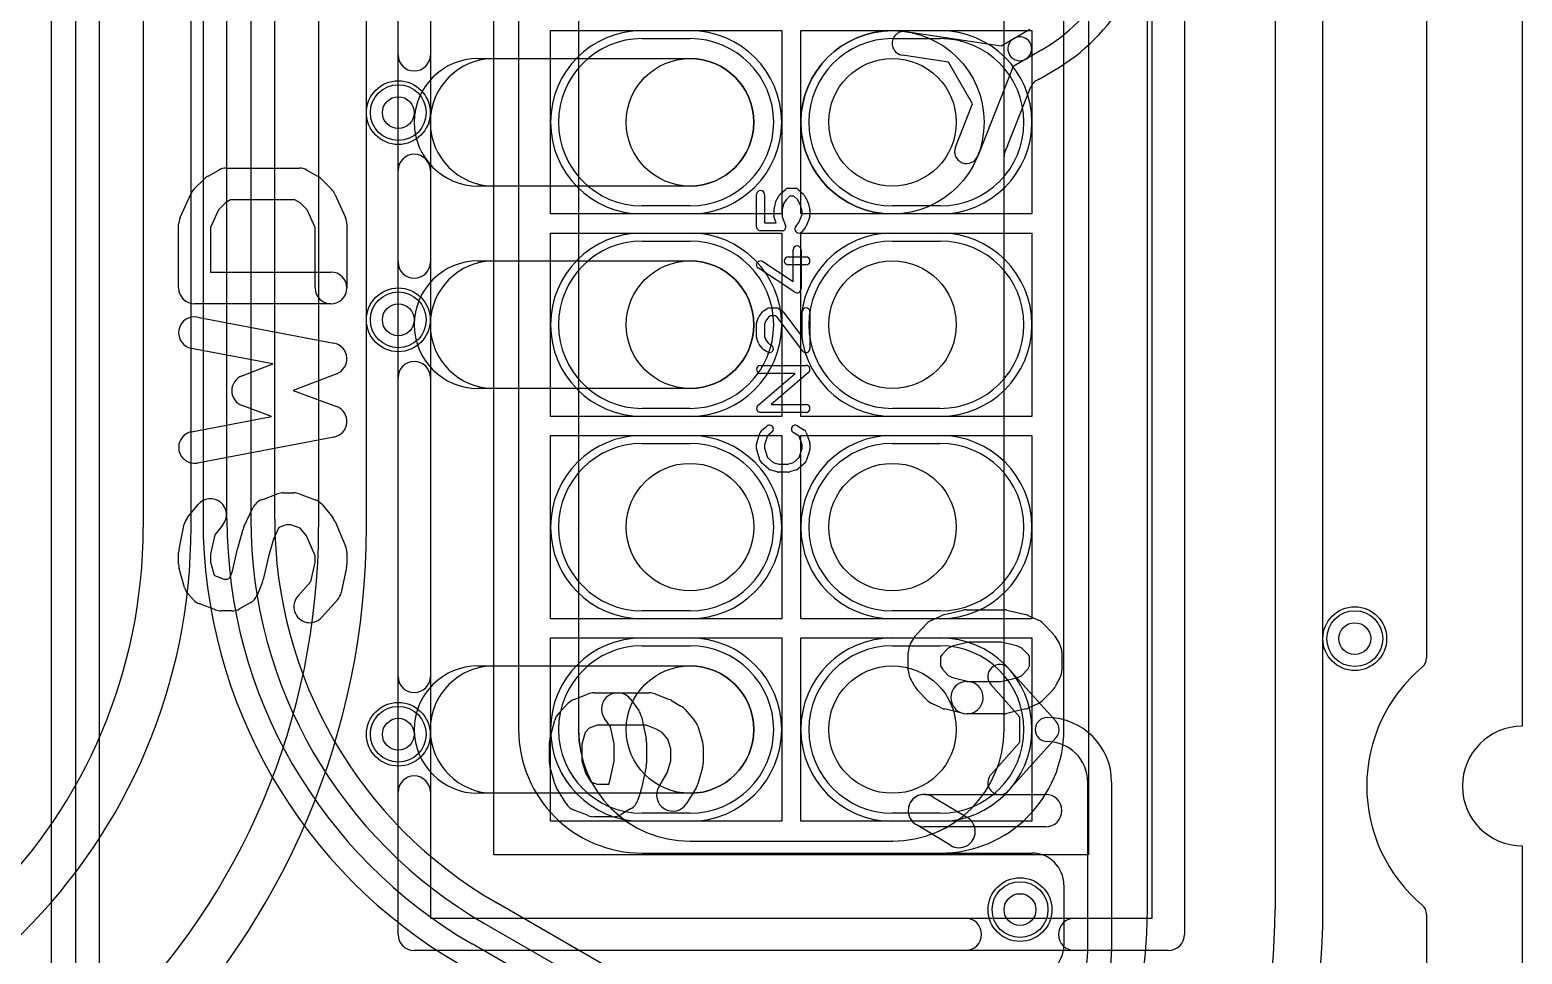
# Model space of a CAD drawing. Extents: x 0 to 57.1, y 0 to 59.8.
# Drawn here: x 47.79 to 57.15, y 20.32 to 26.12 of the extents above; entities that cross this region are included whole.
import ezdxf

# ---------------------------------------------------------------- set-up
doc = ezdxf.new("R2010")
doc.units = 0
for name, color, linetype in [('Hole', 1, 'CONTINUOUS'), ('L1', 3, 'CONTINUOUS'), ('L2', 3, 'CONTINUOUS'), ('L3', 3, 'CONTINUOUS'), ('L4', 3, 'CONTINUOUS'), ('MetalMask-A', 176, 'CONTINUOUS'), ('Outline', 7, 'CONTINUOUS'), ('PartsArea-A', 111, 'CONTINUOUS'), ('PartsArea-B', 111, 'CONTINUOUS'), ('PartsSilk-A', 221, 'CONTINUOUS'), ('Resist-A', 2, 'CONTINUOUS'), ('Resist-B', 2, 'CONTINUOUS'), ('Silk-A', 140, 'CONTINUOUS')]:
    doc.layers.add(name, color=color, linetype=linetype)

msp = doc.modelspace()

# ---------------------------------------------------------------- linework, layer by layer
at = {"layer": 'Hole'}
for centre, radius in [((51.93, 25.53953), 0.4), ((53.2, 25.53953), 0.4), ((50.1, 25.6), 0.1), ((51.93, 24.26953), 0.4), ((53.2, 24.26953), 0.4), ((50.1, 24.3), 0.1), ((51.93, 22.99953), 0.4), ((53.2, 22.99953), 0.4), ((56.1, 22.3), 0.1), ((51.93, 21.72953), 0.4), ((53.2, 21.72953), 0.4), ((50.1, 21.7), 0.1), ((54, 20.6), 0.1)]:
    msp.add_circle(centre, radius, dxfattribs=at)
at = {"layer": 'L1'}
for p, q in [((56.54996, 33.66575), (56.54996, 22.17925)), ((55.90004, 20.6), (55.90004, 28.2)), ((54.8, 20.6), (54.8, 28.1)), ((55.6, 28.1), (55.6, 20.6)), ((48.49996, 27.3), (48.49996, 23)), ((48.8, 23), (48.8, 27.3)), ((49.6, 27.3), (49.6, 23)), ((49.90004, 23), (49.90004, 27.3)), ((50.85496, 26.3814), (50.85496, 21.72953)), ((51.63, 26.11453), (51.93, 26.11453)), ((53.2, 26.11453), (53.5, 26.11453)), ((50.7, 25.93953), (51.93, 25.93953)), ((51.93, 25.13953), (50.7, 25.13953)), ((51.93, 24.96453), (51.63, 24.96453)), ((53.5, 24.96453), (53.2, 24.96453)), ((51.63, 24.84453), (51.93, 24.84453)), ((53.2, 24.84453), (53.5, 24.84453)), ((50.7, 24.66953), (51.93, 24.66953)), ((51.93, 23.86953), (50.7, 23.86953)), ((51.93, 23.69453), (51.63, 23.69453)), ((53.5, 23.69453), (53.2, 23.69453)), ((51.63, 23.57453), (51.93, 23.57453)), ((53.2, 23.57453), (53.5, 23.57453)), ((51.93, 22.42453), (51.63, 22.42453)), ((53.5, 22.42453), (53.2, 22.42453)), ((51.63, 22.30453), (51.93, 22.30453)), ((53.2, 22.30453), (53.5, 22.30453)), ((53.2, 22.30453), (53.5, 22.30453)), ((50.7, 22.12953), (51.93, 22.12953)), ((53.92881, 22.11261), (54.2264, 21.7795)), ((53.99997, 21.8078), (53.81695, 22.01267)), ((53.99997, 21.65126), (53.99997, 21.8078)), ((53.81695, 21.44639), (53.99997, 21.65126)), ((54.2264, 21.67956), (53.92881, 21.34645)), ((54.425, 20.335), (54.425, 21.4)), ((54.575, 21.4), (54.575, 20.335)), ((51.93, 21.32953), (50.7, 21.32953)), ((51.93, 21.15453), (51.63, 21.15453)), ((53.5, 21.15453), (53.2, 21.15453)), ((53.5, 21.15453), (53.2, 21.15453)), ((51.63, 20.95449), (54.07496, 20.95449)), ((54.27496, 20.75449), (54.27496, 20.37504)), ((56.54996, 20.57075), (56.54996, 14.77017))]:
    msp.add_line(p, q, dxfattribs=at)
for centre in [(50.1, 25.6), (50.1, 24.3), (56.1, 22.3), (50.1, 21.7), (54, 20.6)]:
    msp.add_circle(centre, 0.2, dxfattribs=at)
for centre, radius, start, end in [((51.63, 25.53953), 0.575, 90, -90), ((51.93, 25.53953), 0.575, -90, 90), ((53.2, 25.53953), 0.575, 90, -90), ((53.5, 25.53953), 0.575, -90, 90), ((50.7, 25.53953), 0.4, 90, -90), ((51.93, 25.53953), 0.4, -90, 90), ((51.63, 24.26953), 0.575, 90, -90), ((51.93, 24.26953), 0.575, -90, 90), ((53.2, 24.26953), 0.575, 90, -90), ((53.5, 24.26953), 0.575, -90, 90), ((50.7, 24.26953), 0.4, 90, -90), ((51.93, 24.26953), 0.4, -90, 90), ((51.63, 22.99953), 0.575, 90, -90), ((51.93, 22.99953), 0.575, -90, 90), ((53.2, 22.99953), 0.575, 90, -90), ((53.5, 22.99953), 0.575, -90, 90), ((45.2, 23), 3.6, -90, 0), ((45.2, 23), 4.4, -90, 0), ((45.2, 23), 3.29996, -90, 0), ((45.2, 23), 4.70004, -90, 0), ((51.63, 21.72953), 0.575, 90, -90), ((51.93, 21.72953), 0.575, -90, 90), ((53.2, 21.72953), 0.575, 90, -90), ((53.2, 21.72953), 0.575, 90, -90), ((53.5, 21.72953), 0.575, -90, 90), ((53.5, 21.72953), 0.575, -90, 90), ((50.7, 21.72953), 0.4, 90, -90), ((51.93, 21.72953), 0.4, -90, 90), ((53.87288, 22.06264), 0.075, 41.77882, -138.2234), ((57.15, 21.375), 0.97499, 130.008121, -130.008121), ((56.47496, 22.17925), 0.075, -49.991968, 0), ((51.63, 21.72953), 0.77504, 180, -90), ((54.17047, 21.72953), 0.075, 90, -90), ((54.17047, 21.4), 0.40453, 0, 90), ((54.17047, 21.72953), 0.075, -41.77882, 41.77882), ((54.17047, 21.4), 0.25453, 0, 90), ((53.87288, 21.39642), 0.075, 138.22118, -41.7766), ((54.07496, 20.75449), 0.2, 0, 90), ((51.9, 20.6), 3.7, -90, 0), ((51.9, 20.6), 2.9, -90, 0), ((51.9, 20.6), 4.00004, -90, 0), ((56.47496, 20.57075), 0.075, 0, 49.991968), ((53.865, 20.335), 0.56, -90, 0), ((53.865, 20.335), 0.71, -90, 0), ((54.07496, 20.37504), 0.2, -90, 0)]:
    msp.add_arc(centre, radius, start, end, dxfattribs=at)
at = {"layer": 'L2'}
for p, q in [((56.54996, 33.66575), (56.54996, 22.17925)), ((51.22995, 26.80954), (51.22995, 21.72952)), ((53.90002, 21.73165), (53.90002, 26.80952)), ((51.93172, 21.0295), (53.20002, 21.0295)), ((56.54996, 20.57075), (56.54996, 14.77017))]:
    msp.add_line(p, q, dxfattribs=at)
for centre in [(50.1, 25.6), (50.1, 24.3), (56.1, 22.3), (50.1, 21.7), (54, 20.6)]:
    msp.add_circle(centre, 0.2, dxfattribs=at)
for centre, radius, start, end in [((57.15, 21.375), 0.97499, 130.008121, -130.008121), ((56.47496, 22.17925), 0.075, -49.991968, 0), ((51.92999, 21.72952), 0.70004, 180, -90), ((53.20002, 21.72953), 0.70003, -90, 0), ((53.97502, 21.73165), 0.075, 180, -178.380223), ((51.93172, 20.9545), 0.075, 90, 91.321741), ((56.47496, 20.57075), 0.075, 0, 49.991968)]:
    msp.add_arc(centre, radius, start, end, dxfattribs=at)
at = {"layer": 'L3'}
for p, q in [((56.54996, 33.66575), (56.54996, 22.17925)), ((51.23003, 26.79911), (51.23003, 23.00995)), ((53.96107, 26.06553), (54.0625, 26.1241)), ((53.284, 26.10837), (53.88227, 26.02003)), ((53.88227, 26.02003), (53.96107, 26.06553)), ((53.55056, 25.91737), (53.26208, 25.95997)), ((54.03607, 25.93563), (53.95725, 25.89013)), ((54.1375, 25.99419), (54.03607, 25.93563)), ((53.70251, 25.65419), (53.55056, 25.91737)), ((53.95725, 25.89013), (53.73461, 25.32785)), ((54.11999, 25.81083), (54.21252, 25.86425)), ((53.92123, 25.39159), (54.06792, 25.76203)), ((54.10031, 25.79946), (54.11811, 25.80975)), ((53.59515, 25.38307), (53.70251, 25.65419)), ((53.90531, 25.35144), (53.92078, 25.39048)), ((53.90004, 21.72953), (53.90004, 25.32381)), ((51.23003, 22.98911), (51.23003, 21.732)), ((51.93002, 21.02952), (53.19828, 21.02952)), ((56.54996, 20.57075), (56.54996, 14.77017))]:
    msp.add_line(p, q, dxfattribs=at)
for centre, radius in [((53.2, 25.53953), 0.575), ((50.1, 25.6), 0.2), ((50.1, 24.3), 0.2), ((56.1, 22.3), 0.2), ((50.1, 21.7), 0.2), ((54, 20.6), 0.2)]:
    msp.add_circle(centre, radius, dxfattribs=at)
for centre, radius, start, end in [((53.6, 26.92517), 1.075, -60.000072, 0), ((53.6, 26.92517), 1.22504, -60.000099, 0), ((53.27304, 26.03417), 0.075, 81.597659, -98.399185), ((53.99857, 26.00058), 0.075, 120.000728, -60.00027), ((53.99857, 26.00058), 0.075, -59.999272, 119.999752), ((54.13765, 25.73442), 0.075, 119.860489, 158.398622), ((54.1563, 25.7452), 0.075, 118.953697, 120.610019), ((53.66488, 25.35546), 0.075, 158.398622, -21.602066), ((53.99051, 25.36285), 0.075, 157.469452, 158.384417), ((53.97504, 25.32381), 0.075, 158.384417, 180), ((51.93, 22.99953), 0.70004, 179.229805, -179.229805), ((51.15503, 23.00995), 0.075, -0.771639, 0), ((51.15503, 22.98911), 0.075, 0, 0.771639), ((57.15, 21.375), 0.97499, 130.008121, -130.008121), ((56.47496, 22.17925), 0.075, -49.991968, 0), ((51.15503, 21.732), 0.075, -1.871994, 0), ((51.93002, 21.72955), 0.70003, 180, -90), ((53.20001, 21.72953), 0.70003, -90, 0), ((53.19828, 20.95452), 0.075, 88.678259, 90), ((56.47496, 20.57075), 0.075, 0, 49.991968)]:
    msp.add_arc(centre, radius, start, end, dxfattribs=at)
at = {"layer": 'L4'}
for p, q in [((48.22504, 15.85068), (48.22504, 34.6)), ((48.87496, 34.6), (48.87496, 23.04864)), ((56.54996, 33.66575), (56.54996, 22.17925)), ((49.32504, 23.04864), (49.32504, 30.2)), ((49.025, 23.04863), (49.025, 29.18432)), ((49.175, 29.18432), (49.175, 23.04863)), ((54.27504, 21.72953), (54.27505, 26.8)), ((47.925, 15.79766), (47.925, 26.43502)), ((48.075, 26.43502), (48.075, 15.79766)), ((50.85496, 26.38467), (50.85496, 21.72953)), ((51.63, 26.11453), (51.93, 26.11453)), ((53.2, 26.11453), (53.5, 26.11453)), ((50.6, 25.93953), (51.93, 25.93953)), ((51.93, 25.13953), (50.6, 25.13953)), ((51.93, 24.96453), (51.63, 24.96453)), ((53.5, 24.96453), (53.2, 24.96453)), ((51.63, 24.84453), (51.93, 24.84453)), ((53.2, 24.84453), (53.5, 24.84453)), ((50.6, 24.66953), (51.93, 24.66953)), ((51.93, 23.86953), (50.6, 23.86953)), ((51.93, 23.69453), (51.63, 23.69453)), ((53.5, 23.69453), (53.2, 23.69453)), ((51.63, 23.57453), (51.93, 23.57453)), ((53.2, 23.57453), (53.5, 23.57453)), ((51.93, 22.42453), (51.63, 22.42453)), ((53.5, 22.42453), (53.2, 22.42453)), ((51.63, 22.30453), (51.93, 22.30453)), ((53.2, 22.30453), (53.5, 22.30453)), ((50.6, 22.12953), (51.93, 22.12953)), ((51.93, 21.32953), (50.6, 21.32953)), ((51.93, 21.15453), (51.63, 21.15453)), ((53.5, 21.15453), (53.2, 21.15453)), ((51.63, 20.95449), (53.5, 20.95449)), ((51.70822, 20.07055), (50.71359, 20.64484)), ((50.63748, 20.51552), (51.16625, 20.21022)), ((56.54996, 20.57075), (56.54996, 14.77017)), ((51.09125, 20.08032), (50.56248, 20.38561))]:
    msp.add_line(p, q, dxfattribs=at)
for centre in [(50.1, 25.6), (50.1, 24.3), (56.1, 22.3), (50.1, 21.7), (54, 20.6)]:
    msp.add_circle(centre, 0.2, dxfattribs=at)
for centre, radius, start, end in [((51.63, 25.53953), 0.575, 90, -90), ((51.93, 25.53953), 0.575, -90, 90), ((53.2, 25.53953), 0.575, 90, -90), ((53.5, 25.53953), 0.575, -90, 90), ((50.6, 25.53953), 0.4, 90, -90), ((51.93, 25.53953), 0.4, -90, 90), ((51.63, 24.26953), 0.575, 90, -90), ((51.93, 24.26953), 0.575, -90, 90), ((53.2, 24.26953), 0.575, 90, -90), ((53.5, 24.26953), 0.575, -90, 90), ((50.6, 24.26953), 0.4, 90, -90), ((51.93, 24.26953), 0.4, -90, 90), ((51.63, 22.99953), 0.575, 90, -90), ((51.93, 22.99953), 0.575, -90, 90), ((53.2, 22.99953), 0.575, 90, -90), ((53.5, 22.99953), 0.575, -90, 90), ((52.1, 23.04865), 3.22504, -179.999822, -119.99997), ((52.1, 23.04863), 3.075, 180, -120.000398), ((52.1, 23.04863), 2.925, 180, -120.000479), ((52.1, 23.04862), 2.77496, 179.999587, -120.01476), ((51.63, 21.72953), 0.575, 90, -90), ((51.93, 21.72953), 0.575, -90, 90), ((53.2, 21.72953), 0.575, 90, -90), ((53.5, 21.72953), 0.575, -90, 90), ((50.6, 21.72953), 0.4, 90, -90), ((51.93, 21.72953), 0.4, -90, 90), ((57.15, 21.375), 0.97499, 130.008121, -130.008121), ((56.47496, 22.17925), 0.075, -49.991968, 0), ((51.63, 21.72953), 0.77504, 180, -90), ((53.5, 21.72953), 0.77504, -90, 0), ((50.74949, 20.71069), 0.075, -120.07937, -118.598266), ((56.47496, 20.57075), 0.075, 0, 49.991968)]:
    msp.add_arc(centre, radius, start, end, dxfattribs=at)
at = {"layer": 'MetalMask-A'}
for p, q in [((51.63, 26.06453), (51.93, 26.06453)), ((53.2, 26.06453), (53.5, 26.06453)), ((51.93, 25.01453), (51.63, 25.01453)), ((53.5, 25.01453), (53.2, 25.01453)), ((51.63, 24.79453), (51.93, 24.79453)), ((53.2, 24.79453), (53.5, 24.79453)), ((51.93, 23.74453), (51.63, 23.74453)), ((53.5, 23.74453), (53.2, 23.74453)), ((51.63, 23.52453), (51.93, 23.52453)), ((53.2, 23.52453), (53.5, 23.52453)), ((51.93, 22.47453), (51.63, 22.47453)), ((53.5, 22.47453), (53.2, 22.47453)), ((51.63, 22.25453), (51.93, 22.25453)), ((53.2, 22.25453), (53.5, 22.25453)), ((51.93, 21.20453), (51.63, 21.20453)), ((53.5, 21.20453), (53.2, 21.20453))]:
    msp.add_line(p, q, dxfattribs=at)
for centre, start, end in [((51.63, 25.53953), 90, -90), ((51.93, 25.53953), -90, 90), ((53.2, 25.53953), 90, -90), ((53.5, 25.53953), -90, 90), ((51.63, 24.26953), 90, -90), ((51.93, 24.26953), -90, 90), ((53.2, 24.26953), 90, -90), ((53.5, 24.26953), -90, 90), ((51.63, 22.99953), 90, -90), ((51.93, 22.99953), -90, 90), ((53.2, 22.99953), 90, -90), ((53.5, 22.99953), -90, 90), ((51.63, 21.72953), 90, -90), ((51.93, 21.72953), -90, 90), ((53.2, 21.72953), 90, -90), ((53.5, 21.72953), -90, 90)]:
    msp.add_arc(centre, 0.525, start, end, dxfattribs=at)
at = {"layer": 'Outline'}
for p, q in [((57.15, 34.095), (57.15, 21.75)), ((57.15, 21), (57.15, 11.5))]:
    msp.add_line(p, q, dxfattribs=at)
msp.add_arc((57.15, 21.375), 0.375, 90, -90, dxfattribs=at)
at = {"layer": 'PartsArea-A'}
for p, q in [((50.7, 20.94453), (50.7, 27.59453)), ((54.43, 27.59453), (54.43, 20.94453)), ((54.43, 20.94453), (50.7, 20.94453))]:
    msp.add_line(p, q, dxfattribs=at)
at = {"layer": 'PartsArea-B'}
for p, q in [((51.055, 24.96453), (51.055, 26.11453)), ((51.055, 26.11453), (52.505, 26.11453)), ((52.505, 26.11453), (52.505, 24.96453)), ((52.625, 24.96453), (52.625, 26.11453)), ((52.625, 26.11453), (54.075, 26.11453)), ((54.075, 26.11453), (54.075, 24.96453)), ((52.505, 24.96453), (51.055, 24.96453)), ((54.075, 24.96453), (52.625, 24.96453)), ((51.055, 23.69453), (51.055, 24.84453)), ((51.055, 24.84453), (52.505, 24.84453)), ((52.505, 24.84453), (52.505, 23.69453)), ((52.625, 23.69453), (52.625, 24.84453)), ((52.625, 24.84453), (54.075, 24.84453)), ((54.075, 24.84453), (54.075, 23.69453)), ((52.505, 23.69453), (51.055, 23.69453)), ((54.075, 23.69453), (52.625, 23.69453)), ((51.055, 22.42453), (51.055, 23.57453)), ((51.055, 23.57453), (52.505, 23.57453)), ((52.505, 23.57453), (52.505, 22.42453)), ((52.625, 22.42453), (52.625, 23.57453)), ((52.625, 23.57453), (54.075, 23.57453)), ((54.075, 23.57453), (54.075, 22.42453)), ((52.505, 22.42453), (51.055, 22.42453)), ((54.075, 22.42453), (52.625, 22.42453)), ((51.055, 21.15453), (51.055, 22.30453)), ((51.055, 22.30453), (52.505, 22.30453)), ((52.505, 22.30453), (52.505, 21.15453)), ((52.625, 21.15453), (52.625, 22.30453)), ((52.625, 22.30453), (54.075, 22.30453)), ((54.075, 22.30453), (54.075, 21.15453)), ((52.505, 21.15453), (51.055, 21.15453)), ((54.075, 21.15453), (52.625, 21.15453))]:
    msp.add_line(p, q, dxfattribs=at)
at = {"layer": 'PartsSilk-A'}
for p, q in [((50.0984, 20.44453), (50.0984, 28.09453)), ((50.3016, 28.09453), (50.3016, 20.54613)), ((55.0316, 28.09453), (55.0316, 20.44453)), ((54.8284, 20.54613), (54.8284, 27.99293)), ((52.49625, 25.08796), (52.52958, 25.11852)), ((52.54648, 25.12509), (52.59093, 25.12509)), ((52.60783, 25.11852), (52.64116, 25.08796)), ((52.34741, 24.88342), (52.34741, 25.0862)), ((52.39741, 25.0862), (52.39741, 24.90842)), ((52.45852, 24.94175), (52.45852, 24.99731)), ((52.45927, 25.00337), (52.47038, 25.04781)), ((52.47383, 25.05562), (52.49235, 25.0834)), ((52.51783, 25.03149), (52.50852, 24.99423)), ((52.53227, 25.05315), (52.51783, 25.03149)), ((52.55621, 25.07509), (52.53227, 25.05315)), ((52.5812, 25.07509), (52.55621, 25.07509)), ((52.60421, 25.05399), (52.5812, 25.07509)), ((52.62297, 25.01881), (52.60421, 25.05399)), ((52.63259, 24.98034), (52.62297, 25.01881)), ((52.64632, 25.08129), (52.66854, 25.03962)), ((52.67073, 25.03392), (52.68184, 24.98948)), ((52.39741, 24.90842), (52.46946, 24.90842)), ((52.46946, 24.90842), (52.46016, 24.93285)), ((52.50852, 24.99423), (52.50852, 24.94635)), ((52.50852, 24.94635), (52.5291, 24.89232)), ((52.59363, 24.88515), (52.6134, 24.90987)), ((52.6134, 24.90987), (52.63259, 24.96024)), ((52.63259, 24.96024), (52.63259, 24.98034)), ((52.68095, 24.94674), (52.65873, 24.88841)), ((52.68259, 24.98342), (52.68259, 24.95564)), ((52.50574, 24.85842), (52.37241, 24.85842)), ((52.65489, 24.88169), (52.63267, 24.85391)), ((52.57704, 24.54072), (52.57704, 24.73897)), ((52.62704, 24.73897), (52.62704, 24.49453)), ((52.58837, 24.4736), (52.35874, 24.6236)), ((52.38608, 24.66546), (52.57704, 24.54072)), ((52.54648, 24.69453), (52.65759, 24.69453)), ((52.65759, 24.64453), (52.54648, 24.64453)), ((52.3633, 24.32034), (52.38552, 24.3509)), ((52.39249, 24.3574), (52.41471, 24.37129)), ((52.42796, 24.37509), (52.47241, 24.37509)), ((52.48566, 24.37129), (52.50788, 24.3574)), ((52.51461, 24.35123), (52.63259, 24.19436)), ((52.63259, 24.19436), (52.63259, 24.35009)), ((52.68259, 24.35009), (52.68259, 24.11953)), ((52.34741, 24.19175), (52.34741, 24.27786)), ((52.3492, 24.28714), (52.36031, 24.31492)), ((52.40557, 24.29346), (52.39741, 24.27305)), ((52.39741, 24.27305), (52.39741, 24.19615)), ((52.42311, 24.31757), (52.40557, 24.29346)), ((52.43513, 24.32509), (52.42311, 24.31757)), ((52.46524, 24.32509), (52.43513, 24.32509)), ((52.47744, 24.31746), (52.46524, 24.32509)), ((52.63761, 24.1045), (52.47744, 24.31746)), ((52.36003, 24.15266), (52.34892, 24.18321)), ((52.39741, 24.19615), (52.40561, 24.17361)), ((52.40561, 24.17361), (52.4226, 24.15236)), ((52.4226, 24.15236), (52.44121, 24.14073)), ((52.38622, 24.1178), (52.364, 24.14558)), ((52.41471, 24.09833), (52.39249, 24.11222)), ((52.37241, 24.01397), (52.65759, 24.01397)), ((52.67386, 23.96999), (52.43999, 23.76953)), ((52.35614, 23.76351), (52.59001, 23.96397)), ((52.59001, 23.96397), (52.37241, 23.96397)), ((52.65759, 23.71953), (52.37241, 23.71953)), ((52.43999, 23.76953), (52.65759, 23.76953)), ((52.34869, 23.52743), (52.37091, 23.5941)), ((52.37863, 23.60541), (52.41196, 23.63318)), ((52.44396, 23.59476), (52.4161, 23.57155)), ((52.6145, 23.56976), (52.57768, 23.59277)), ((52.60418, 23.63517), (52.64862, 23.6074)), ((52.65909, 23.5941), (52.68131, 23.52743)), ((52.34741, 23.49175), (52.34741, 23.51953)), ((52.4161, 23.57155), (52.39741, 23.51547)), ((52.39741, 23.51547), (52.39741, 23.49565)), ((52.63259, 23.51547), (52.6145, 23.56976)), ((52.63259, 23.49565), (52.63259, 23.51547)), ((52.68259, 23.51953), (52.68259, 23.49175)), ((52.37082, 23.41469), (52.3486, 23.48413)), ((52.42261, 23.36461), (52.37817, 23.4035)), ((52.39741, 23.49565), (52.41632, 23.43655)), ((52.41632, 23.43655), (52.45156, 23.40571)), ((52.45156, 23.40571), (52.48734, 23.39453)), ((52.54266, 23.39453), (52.57844, 23.40571)), ((52.57844, 23.40571), (52.61368, 23.43655)), ((52.65183, 23.4035), (52.60739, 23.36461)), ((52.61368, 23.43655), (52.63259, 23.49565)), ((52.6814, 23.48413), (52.65918, 23.41469)), ((52.47606, 23.34567), (52.43161, 23.35956)), ((52.54648, 23.34453), (52.48352, 23.34453)), ((52.48734, 23.39453), (52.54266, 23.39453)), ((52.59839, 23.35956), (52.55394, 23.34567)), ((53.52546, 22.45094), (53.64401, 22.47861)), ((53.6671, 22.48127), (53.89433, 22.48127)), ((53.91742, 22.47861), (54.03598, 22.45094)), ((53.35641, 22.33215), (53.41569, 22.3944)), ((53.4463, 22.41639), (53.50558, 22.44406)), ((54.05586, 22.44406), (54.11514, 22.41639)), ((54.14575, 22.39439), (54.20502, 22.33214)), ((53.3137, 22.26672), (53.34334, 22.31513)), ((54.21809, 22.31513), (54.24773, 22.26672)), ((53.29875, 22.103), (53.29875, 22.21367)), ((53.51101, 22.19983), (53.50195, 22.18504)), ((53.54962, 22.24038), (53.51101, 22.19983)), ((53.58194, 22.25546), (53.54962, 22.24038)), ((53.6788, 22.27807), (53.58194, 22.25546)), ((53.88263, 22.27807), (53.6788, 22.27807)), ((53.9795, 22.25546), (53.88263, 22.27807)), ((54.01182, 22.24038), (53.9795, 22.25546)), ((54.05042, 22.19983), (54.01182, 22.24038)), ((54.05948, 22.18504), (54.05042, 22.19983)), ((54.26268, 22.21367), (54.26268, 22.103)), ((53.50195, 22.18504), (53.50195, 22.1285)), ((53.50195, 22.1285), (53.51305, 22.10777)), ((53.51305, 22.10777), (53.54962, 22.06937)), ((54.01182, 22.06937), (54.04838, 22.10777)), ((54.04838, 22.10777), (54.05948, 22.1285)), ((54.05948, 22.1285), (54.05948, 22.18504)), ((53.34043, 21.99969), (53.31079, 22.05502)), ((53.54962, 22.06937), (53.58194, 22.05429)), ((53.58194, 22.05429), (53.69019, 22.02902)), ((53.6671, 22.03168), (53.88263, 22.03168)), ((53.88263, 22.03168), (53.9795, 22.05429)), ((53.9795, 22.05429), (54.01182, 22.06937)), ((54.25064, 22.05502), (54.221, 21.99969)), ((51.20244, 21.91877), (51.29136, 21.95336)), ((51.32819, 21.96027), (51.67397, 21.96027)), ((51.55906, 21.91772), (51.60846, 21.84855)), ((51.7108, 21.95336), (51.79972, 21.91877)), ((51.81408, 21.91184), (51.87336, 21.87726)), ((53.41569, 21.91535), (53.35641, 21.9776)), ((54.20502, 21.97761), (54.14575, 21.91536)), ((51.10641, 21.8319), (51.16569, 21.89415)), ((51.89932, 21.85561), (51.95859, 21.78644)), ((53.50558, 21.86569), (53.4463, 21.89336)), ((53.64401, 21.83114), (53.52546, 21.85881)), ((53.89433, 21.82848), (53.6671, 21.82848)), ((54.03598, 21.85881), (53.91742, 21.83114)), ((54.11514, 21.89336), (54.05586, 21.86569)), ((51.05221, 21.67746), (51.08185, 21.78812)), ((51.29722, 21.73761), (51.27143, 21.71052)), ((51.34726, 21.75707), (51.29722, 21.73761)), ((51.6549, 21.75707), (51.34726, 21.75707)), ((51.43085, 21.7476), (51.3937, 21.79962)), ((51.45382, 21.64041), (51.43085, 21.7476)), ((51.62513, 21.81079), (51.65477, 21.67246)), ((51.7186, 21.73229), (51.6549, 21.75707)), ((51.75617, 21.71038), (51.7186, 21.73229)), ((51.97859, 21.75007), (52.00823, 21.65324)), ((51.04875, 21.51975), (51.04875, 21.65117)), ((51.27143, 21.71052), (51.25195, 21.6378)), ((51.25195, 21.6378), (51.25195, 21.53398)), ((51.45382, 21.53051), (51.45382, 21.64041)), ((51.65702, 21.65117), (51.65702, 21.51975)), ((51.79049, 21.67032), (51.75617, 21.71038)), ((51.80948, 21.6083), (51.79049, 21.67032)), ((51.25195, 21.53398), (51.27388, 21.45723)), ((51.78755, 21.45723), (51.80948, 21.53398)), ((51.80948, 21.53398), (51.80948, 21.6083)), ((52.01268, 21.6235), (52.01268, 21.51975)), ((51.0823, 21.38809), (51.05266, 21.49184)), ((51.27388, 21.45723), (51.30803, 21.40144)), ((51.42746, 21.40749), (51.45382, 21.53051)), ((51.65477, 21.49846), (51.62513, 21.36013)), ((51.73551, 21.37221), (51.78755, 21.45723)), ((52.00877, 21.49184), (51.97913, 21.38809)), ((51.15262, 21.26612), (51.09334, 21.36295)), ((51.30803, 21.40144), (51.34726, 21.38618)), ((51.34726, 21.38618), (51.41927, 21.38618)), ((51.41927, 21.38618), (51.42102, 21.3872)), ((51.42102, 21.3872), (51.42746, 21.40749)), ((51.62262, 21.35068), (51.60286, 21.28843)), ((51.9681, 21.36296), (51.90883, 21.26613)), ((53.40035, 21.32293), (54.16108, 21.32293)), ((53.45292, 21.30827), (53.67027, 21.17686)), ((51.29136, 21.18989), (51.20244, 21.22448)), ((51.44674, 21.18298), (51.32819, 21.18298)), ((51.55722, 21.23142), (51.49794, 21.19683)), ((53.56513, 21.00298), (53.34778, 21.13439)), ((54.16108, 21.11973), (53.40035, 21.11973)), ((50.3016, 20.54613), (54.8284, 20.54613)), ((54.93, 20.34293), (50.2, 20.34293))]:
    msp.add_line(p, q, dxfattribs=at)
for centre, radius, start, end in [((52.37241, 25.0862), 0.025, 0, 180), ((52.54648, 25.10009), 0.025, 90, 132.517452), ((52.59093, 25.10009), 0.025, 47.4797, 90), ((52.48352, 24.99731), 0.025, 165.969316, 180), ((52.49463, 25.04175), 0.025, 146.303576, 165.963757), ((52.51315, 25.06953), 0.025, 132.5203, 146.309933), ((52.62426, 25.06953), 0.025, 28.061701, 47.482548), ((52.64648, 25.02786), 0.025, 14.030684, 28.068205), ((52.48352, 24.94175), 0.025, 180, -159.146359), ((52.65759, 24.95564), 0.025, -20.856498, 0), ((52.65759, 24.98342), 0.025, 0, 14.036243), ((52.37241, 24.88342), 0.025, 180, -90), ((52.50574, 24.88342), 0.025, -90, 20.856498), ((52.61315, 24.86953), 0.025, 141.333033, -38.654777), ((52.63537, 24.89731), 0.025, -38.666967, -20.853641), ((52.60204, 24.73897), 0.025, 0, 180), ((52.37241, 24.64453), 0.025, 56.850263, -123.153564), ((52.54648, 24.66953), 0.025, 90, -90), ((52.65759, 24.66953), 0.025, -90, 90), ((52.60204, 24.49453), 0.025, -123.149737, 0), ((52.40574, 24.3362), 0.025, 122.005383, 143.979316), ((52.42796, 24.35009), 0.025, 90, 122.010019), ((52.47241, 24.35009), 0.025, 57.994617, 90), ((52.49463, 24.3362), 0.025, 36.952397, 57.989981), ((52.65759, 24.35009), 0.025, 0, 180), ((52.37241, 24.27786), 0.025, 158.207103, 180), ((52.38352, 24.30564), 0.025, 143.982737, 158.202147), ((52.37241, 24.19175), 0.025, 180, -160.015388), ((52.38352, 24.1612), 0.025, -160.02081, -141.345223), ((52.40574, 24.13342), 0.025, -141.333033, -122.010019), ((52.42796, 24.11953), 0.025, -122.005383, 57.989981), ((52.65759, 24.11953), 0.025, -143.047603, 0), ((52.37241, 23.98897), 0.025, 90, -90), ((52.65759, 23.98897), 0.025, -49.396219, 90), ((52.37241, 23.74453), 0.025, 130.603781, -90), ((52.65759, 23.74453), 0.025, -90, 90), ((52.39463, 23.5862), 0.025, 129.790899, 161.579545), ((52.42796, 23.61397), 0.025, -50.209101, 129.800498), ((52.59093, 23.61397), 0.025, 57.994617, -122.000747), ((52.63537, 23.5862), 0.025, 18.420455, 57.994617), ((52.37241, 23.51953), 0.025, 161.579545, 180), ((52.65759, 23.51953), 0.025, 0, 18.420455), ((52.37241, 23.49175), 0.025, 180, -162.253582), ((52.39463, 23.42231), 0.025, -162.253582, -131.188082), ((52.63537, 23.42231), 0.025, -48.811918, -17.746418), ((52.65759, 23.49175), 0.025, -17.746418, 0), ((52.43907, 23.38342), 0.025, -131.188082, -107.362228), ((52.48352, 23.36953), 0.025, -107.362228, -90), ((52.54648, 23.36953), 0.025, -90, -72.637772), ((52.59093, 23.38342), 0.025, -72.637772, -48.811918), ((53.6671, 22.37967), 0.1016, 90, 103.136219), ((53.89433, 22.37967), 0.1016, 76.863781, 90), ((53.48927, 22.32433), 0.1016, 115.021323, 136.399709), ((53.54855, 22.352), 0.1016, 103.136219, 115.021323), ((54.01289, 22.352), 0.1016, 64.978677, 76.863781), ((54.07217, 22.32433), 0.1016, 43.596207, 64.978677), ((53.42999, 22.26208), 0.1016, 136.399709, 148.523651), ((54.13144, 22.26208), 0.1016, 31.476349, 43.596207), ((53.40035, 22.21367), 0.1016, 148.523651, 180), ((54.16108, 22.21367), 0.1016, 0, 31.476349), ((53.40035, 22.103), 0.1016, 180, -151.8207), ((54.16108, 22.103), 0.1016, -28.1793, 0), ((53.42999, 22.04767), 0.1016, -151.8207, -136.399709), ((53.6671, 21.93008), 0.1016, 90, -90), ((53.6671, 21.93008), 0.1016, -103.136219, 76.862158), ((54.13144, 22.04767), 0.1016, -43.596207, -28.1793), ((51.23927, 21.82408), 0.1016, 111.253717, 136.399939), ((51.32819, 21.85867), 0.1016, 90, 111.256102), ((51.47638, 21.85867), 0.1016, 35.5344, -144.46624), ((51.67397, 21.85867), 0.1016, 68.746283, 90), ((51.76289, 21.82408), 0.1016, 59.745187, 68.743898), ((53.48927, 21.98542), 0.1016, -136.399709, -115.021323), ((54.07217, 21.98542), 0.1016, -64.978677, -43.596207), ((51.17999, 21.76183), 0.1016, 136.399709, 165.005438), ((51.52578, 21.7895), 0.1016, 12.095151, 35.53376), ((51.82217, 21.7895), 0.1016, 40.593343, 59.743563), ((53.54855, 21.95775), 0.1016, -115.021323, -103.136219), ((53.89433, 21.93008), 0.1016, -90, -76.863781), ((54.01289, 21.95775), 0.1016, -76.863781, -64.978677), ((51.88144, 21.72033), 0.1016, 17.020636, 40.592425), ((51.15035, 21.65117), 0.1016, 165.003559, 180), ((51.55542, 21.65117), 0.1016, 0, 12.093908), ((51.91108, 21.6235), 0.1016, 0, 17.019532), ((51.15035, 21.51975), 0.1016, 180, -164.056063), ((51.55542, 21.51975), 0.1016, -12.095151, 0), ((51.91108, 21.51975), 0.1016, -15.944621, 0), ((51.17999, 21.416), 0.1016, -164.055379, -148.524742), ((51.52578, 21.38142), 0.1016, -17.611042, -12.093908), ((51.82217, 21.31917), 0.1016, 148.531405, -31.470954), ((51.88144, 21.416), 0.1016, -31.468595, -15.943937), ((51.23927, 21.31917), 0.1016, -148.523651, -111.256102), ((51.50602, 21.31917), 0.1016, -59.737474, -17.610985), ((53.40035, 21.22133), 0.1016, 58.83991, -121.157195), ((53.40035, 21.22133), 0.1016, 90, -90), ((54.16108, 21.22133), 0.1016, -90, 90), ((51.32819, 21.28458), 0.1016, -111.253717, -90), ((51.44674, 21.28458), 0.1016, -90, -59.736352), ((53.6177, 21.08992), 0.1016, -121.16009, 58.842805), ((50.2, 20.44453), 0.1016, 180, -90), ((54.93, 20.44453), 0.1016, -90, 0)]:
    msp.add_arc(centre, radius, start, end, dxfattribs=at)
at = {"layer": 'Resist-A'}
for p, q in [((51.63, 26.06453), (51.93, 26.06453)), ((53.2, 26.06453), (53.5, 26.06453)), ((51.93, 25.01453), (51.63, 25.01453)), ((53.5, 25.01453), (53.2, 25.01453)), ((51.63, 24.79453), (51.93, 24.79453)), ((53.2, 24.79453), (53.5, 24.79453)), ((51.93, 23.74453), (51.63, 23.74453)), ((53.5, 23.74453), (53.2, 23.74453)), ((51.63, 23.52453), (51.93, 23.52453)), ((53.2, 23.52453), (53.5, 23.52453)), ((51.93, 22.47453), (51.63, 22.47453)), ((53.5, 22.47453), (53.2, 22.47453)), ((51.63, 22.25453), (51.93, 22.25453)), ((53.2, 22.25453), (53.5, 22.25453)), ((51.93, 21.20453), (51.63, 21.20453)), ((53.5, 21.20453), (53.2, 21.20453))]:
    msp.add_line(p, q, dxfattribs=at)
for centre in [(50.1, 25.6), (50.1, 24.3), (56.1, 22.3), (50.1, 21.7), (54, 20.6)]:
    msp.add_circle(centre, 0.175, dxfattribs=at)
for centre, start, end in [((51.63, 25.53953), 90, -90), ((51.93, 25.53953), -90, 90), ((53.2, 25.53953), 90, -90), ((53.5, 25.53953), -90, 90), ((51.63, 24.26953), 90, -90), ((51.93, 24.26953), -90, 90), ((53.2, 24.26953), 90, -90), ((53.5, 24.26953), -90, 90), ((51.63, 22.99953), 90, -90), ((51.93, 22.99953), -90, 90), ((53.2, 22.99953), 90, -90), ((53.5, 22.99953), -90, 90), ((51.63, 21.72953), 90, -90), ((51.93, 21.72953), -90, 90), ((53.2, 21.72953), 90, -90), ((53.5, 21.72953), -90, 90)]:
    msp.add_arc(centre, 0.525, start, end, dxfattribs=at)
at = {"layer": 'Resist-B'}
for p, q in [((51.63, 26.06453), (51.93, 26.06453)), ((53.2, 26.06453), (53.5, 26.06453)), ((51.93, 25.01453), (51.63, 25.01453)), ((53.5, 25.01453), (53.2, 25.01453)), ((51.63, 24.79453), (51.93, 24.79453)), ((53.2, 24.79453), (53.5, 24.79453)), ((51.93, 23.74453), (51.63, 23.74453)), ((53.5, 23.74453), (53.2, 23.74453)), ((51.63, 23.52453), (51.93, 23.52453)), ((53.2, 23.52453), (53.5, 23.52453)), ((51.93, 22.47453), (51.63, 22.47453)), ((53.5, 22.47453), (53.2, 22.47453)), ((51.63, 22.25453), (51.93, 22.25453)), ((53.2, 22.25453), (53.5, 22.25453)), ((51.93, 21.20453), (51.63, 21.20453)), ((53.5, 21.20453), (53.2, 21.20453))]:
    msp.add_line(p, q, dxfattribs=at)
for centre in [(50.1, 25.6), (50.1, 24.3), (56.1, 22.3), (50.1, 21.7), (54, 20.6)]:
    msp.add_circle(centre, 0.175, dxfattribs=at)
for centre, start, end in [((51.63, 25.53953), 90, -90), ((51.93, 25.53953), -90, 90), ((53.2, 25.53953), 90, -90), ((53.5, 25.53953), -90, 90), ((51.63, 24.26953), 90, -90), ((51.93, 24.26953), -90, 90), ((53.2, 24.26953), 90, -90), ((53.5, 24.26953), -90, 90), ((51.63, 22.99953), 90, -90), ((51.93, 22.99953), -90, 90), ((53.2, 22.99953), 90, -90), ((53.5, 22.99953), -90, 90), ((51.63, 21.72953), 90, -90), ((51.93, 21.72953), -90, 90), ((53.2, 21.72953), 90, -90), ((53.5, 21.72953), -90, 90)]:
    msp.add_arc(centre, 0.525, start, end, dxfattribs=at)
at = {"layer": 'Silk-A'}
for p, q in [((55.0316, 28.09453), (55.0316, 20.44453)), ((54.8284, 20.54613), (54.8284, 27.99293)), ((50.0984, 25.96308), (50.0984, 26.93692)), ((50.3016, 26.93692), (50.3016, 25.96308)), ((48.81818, 25.11887), (48.88485, 25.18553)), ((48.90699, 25.20222), (48.97365, 25.23926)), ((49.02222, 25.25185), (49.47778, 25.25185)), ((49.52635, 25.23926), (49.59301, 25.20222)), ((49.61515, 25.18553), (49.68182, 25.11887)), ((50.0984, 24.66308), (50.0984, 25.23692)), ((50.3016, 25.23692), (50.3016, 24.66308)), ((48.73103, 24.94104), (48.7977, 25.08919)), ((49.7023, 25.08919), (49.76897, 24.94104)), ((49.01637, 25.0342), (48.97256, 24.9904)), ((49.04814, 25.05185), (49.01637, 25.0342)), ((49.45186, 25.05185), (49.04814, 25.05185)), ((49.48363, 25.0342), (49.45186, 25.05185)), ((49.52744, 24.9904), (49.48363, 25.0342)), ((48.97256, 24.9904), (48.92222, 24.87854)), ((49.57778, 24.87854), (49.52744, 24.9904)), ((48.72222, 24.5), (48.72222, 24.9)), ((48.92222, 24.87854), (48.92222, 24.6)), ((49.57778, 24.5), (49.57778, 24.87854)), ((49.77778, 24.9), (49.77778, 24.5)), ((48.92222, 24.6), (49.67778, 24.6)), ((49.67778, 24.4), (48.82222, 24.4)), ((48.84093, 24.31675), (49.69649, 24.15379)), ((49.31353, 24.02314), (48.80351, 24.12029)), ((49.1198, 23.94895), (49.31353, 24.02314)), ((49.71354, 23.96217), (49.43977, 23.85732)), ((50.0984, 22.06308), (50.0984, 23.93692)), ((50.3016, 23.93692), (50.3016, 22.06308)), ((49.43977, 23.85732), (49.71238, 23.75678)), ((48.80351, 23.59823), (49.30519, 23.69379)), ((49.30519, 23.69379), (49.12096, 23.76174)), ((49.69649, 23.56473), (48.84093, 23.40177)), ((48.77816, 23.05962), (48.84482, 23.1411)), ((49.24305, 23.17156), (49.34305, 23.20859)), ((49.37778, 23.21481), (49.44444, 23.21481)), ((49.47917, 23.20859), (49.57917, 23.17156)), ((49.62183, 23.14111), (49.6885, 23.05963)), ((49.13168, 23.00171), (49.18724, 23.12023)), ((49.70302, 23.03569), (49.76969, 22.88013)), ((48.72444, 22.8617), (48.75778, 23.01726)), ((48.94827, 22.9517), (48.92222, 22.83014)), ((48.99962, 23.01446), (48.94827, 22.9517)), ((49.09262, 22.86781), (49.12595, 22.98633)), ((49.35093, 22.99823), (49.31626, 22.92427)), ((49.3957, 23.01481), (49.35093, 22.99823)), ((49.42652, 23.01481), (49.3957, 23.01481)), ((49.48425, 22.99343), (49.42652, 23.01481)), ((49.52476, 22.94391), (49.48425, 22.99343)), ((49.57778, 22.82021), (49.52476, 22.94391)), ((49.05984, 22.72271), (49.09133, 22.86269)), ((49.31626, 22.92427), (49.28587, 22.81621)), ((48.72222, 22.76667), (48.72222, 22.84074)), ((48.92222, 22.83014), (48.92222, 22.78047)), ((48.92222, 22.78047), (48.9455, 22.69769)), ((49.28587, 22.81621), (49.25312, 22.67064)), ((49.55225, 22.65817), (49.57778, 22.77727)), ((49.57778, 22.77727), (49.57778, 22.82021)), ((49.77778, 22.84074), (49.77778, 22.76667)), ((48.7593, 22.62107), (48.72596, 22.73959)), ((48.9455, 22.69769), (48.94674, 22.69632)), ((48.94674, 22.69632), (49.00681, 22.67407)), ((49.00681, 22.67407), (49.02964, 22.67407)), ((49.02964, 22.67407), (49.04296, 22.68147)), ((49.04296, 22.68147), (49.05984, 22.72271)), ((49.24811, 22.65472), (49.21477, 22.57324)), ((49.47011, 22.5669), (49.55225, 22.65817)), ((49.77556, 22.74571), (49.74222, 22.59015)), ((48.81455, 22.54422), (48.78122, 22.58126)), ((48.95416, 22.4803), (48.85416, 22.51734)), ((49.05556, 22.47407), (48.98889, 22.47407)), ((49.17079, 22.5237), (49.10413, 22.48666)), ((49.71877, 22.54421), (49.61877, 22.4331)), ((50.0984, 20.44453), (50.0984, 21.33692)), ((50.3016, 21.33692), (50.3016, 20.54613)), ((50.3016, 20.54613), (53.65699, 20.54613)), ((54.34301, 20.54613), (54.8284, 20.54613)), ((53.65699, 20.34293), (50.2, 20.34293)), ((54.93, 20.34293), (54.34301, 20.34293))]:
    msp.add_line(p, q, dxfattribs=at)
for centre, radius, start, end in [((50.2, 25.96308), 0.1016, 180, 0), ((50.2, 25.23692), 0.1016, 0, 180), ((48.95556, 25.11481), 0.1, 119.059056, 134.995703), ((49.02222, 25.15185), 0.1, 90, 119.058983), ((49.47778, 25.15185), 0.1, 60.940944, 90), ((49.54444, 25.11481), 0.1, 45.004051, 60.941017), ((48.88889, 25.04815), 0.1, 134.995949, 155.771451), ((49.61111, 25.04815), 0.1, 24.230097, 45.004297), ((48.82222, 24.9), 0.1, 155.769903, 180), ((49.67778, 24.9), 0.1, 0, 24.228549), ((50.2, 24.66308), 0.1016, 180, 0), ((49.67778, 24.5), 0.1, -90, 90), ((48.82222, 24.5), 0.1, 180, -90), ((49.67778, 24.5), 0.1, 180, 0), ((48.82222, 24.21852), 0.1, 79.21597, -100.784052), ((49.67778, 24.05556), 0.1, -69.047638, 79.21597), ((50.2, 23.93692), 0.1016, 0, 180), ((49.15556, 23.85556), 0.1, 110.952362, -110.244483), ((49.67778, 23.66296), 0.1, -79.21597, 69.756464), ((48.82222, 23.5), 0.1, 100.78403, -79.215948), ((48.92222, 23.07778), 0.1, -39.286182, 140.712891), ((49.27778, 23.07778), 0.1, 110.321346, 154.883679), ((49.37778, 23.11481), 0.1, 90, 110.319591), ((49.44444, 23.11481), 0.1, 69.678654, 90), ((49.54444, 23.07778), 0.1, 39.294244, 69.680409), ((48.85556, 22.9963), 0.1, 140.713818, 167.901241), ((49.61111, 22.9963), 0.1, 23.198591, 39.291321), ((49.22222, 22.95926), 0.1, 154.880301, 164.293042), ((48.82222, 22.84074), 0.1, 167.901241, 180), ((49.18889, 22.84074), 0.1, 164.294637, 167.320997), ((49.67778, 22.84074), 0.1, 0, 23.199035), ((48.82222, 22.76667), 0.1, 180, -164.28757), ((49.67778, 22.76667), 0.1, -12.098759, 0), ((49.15556, 22.69259), 0.1, -22.253604, -12.679824), ((48.85556, 22.64815), 0.1, -164.28757, -138.019601), ((49.12222, 22.61111), 0.1, -60.940944, -22.253604), ((49.54444, 22.5), 0.1, 138.01151, -41.987497), ((49.64444, 22.61111), 0.1, -41.98849, -12.096769), ((48.88889, 22.61111), 0.1, -138.019601, -110.323336), ((48.98889, 22.57407), 0.1, -110.323336, -90), ((49.05556, 22.57407), 0.1, -90, -60.940944), ((50.2, 22.06308), 0.1016, 180, 0), ((50.2, 21.33692), 0.1016, 0, 180), ((53.65699, 20.44453), 0.1016, -90, 90), ((54.34301, 20.44453), 0.1016, 90, -90), ((50.2, 20.44453), 0.1016, 180, -90), ((54.93, 20.44453), 0.1016, -90, 0)]:
    msp.add_arc(centre, radius, start, end, dxfattribs=at)

doc.saveas('drawing.dxf')
